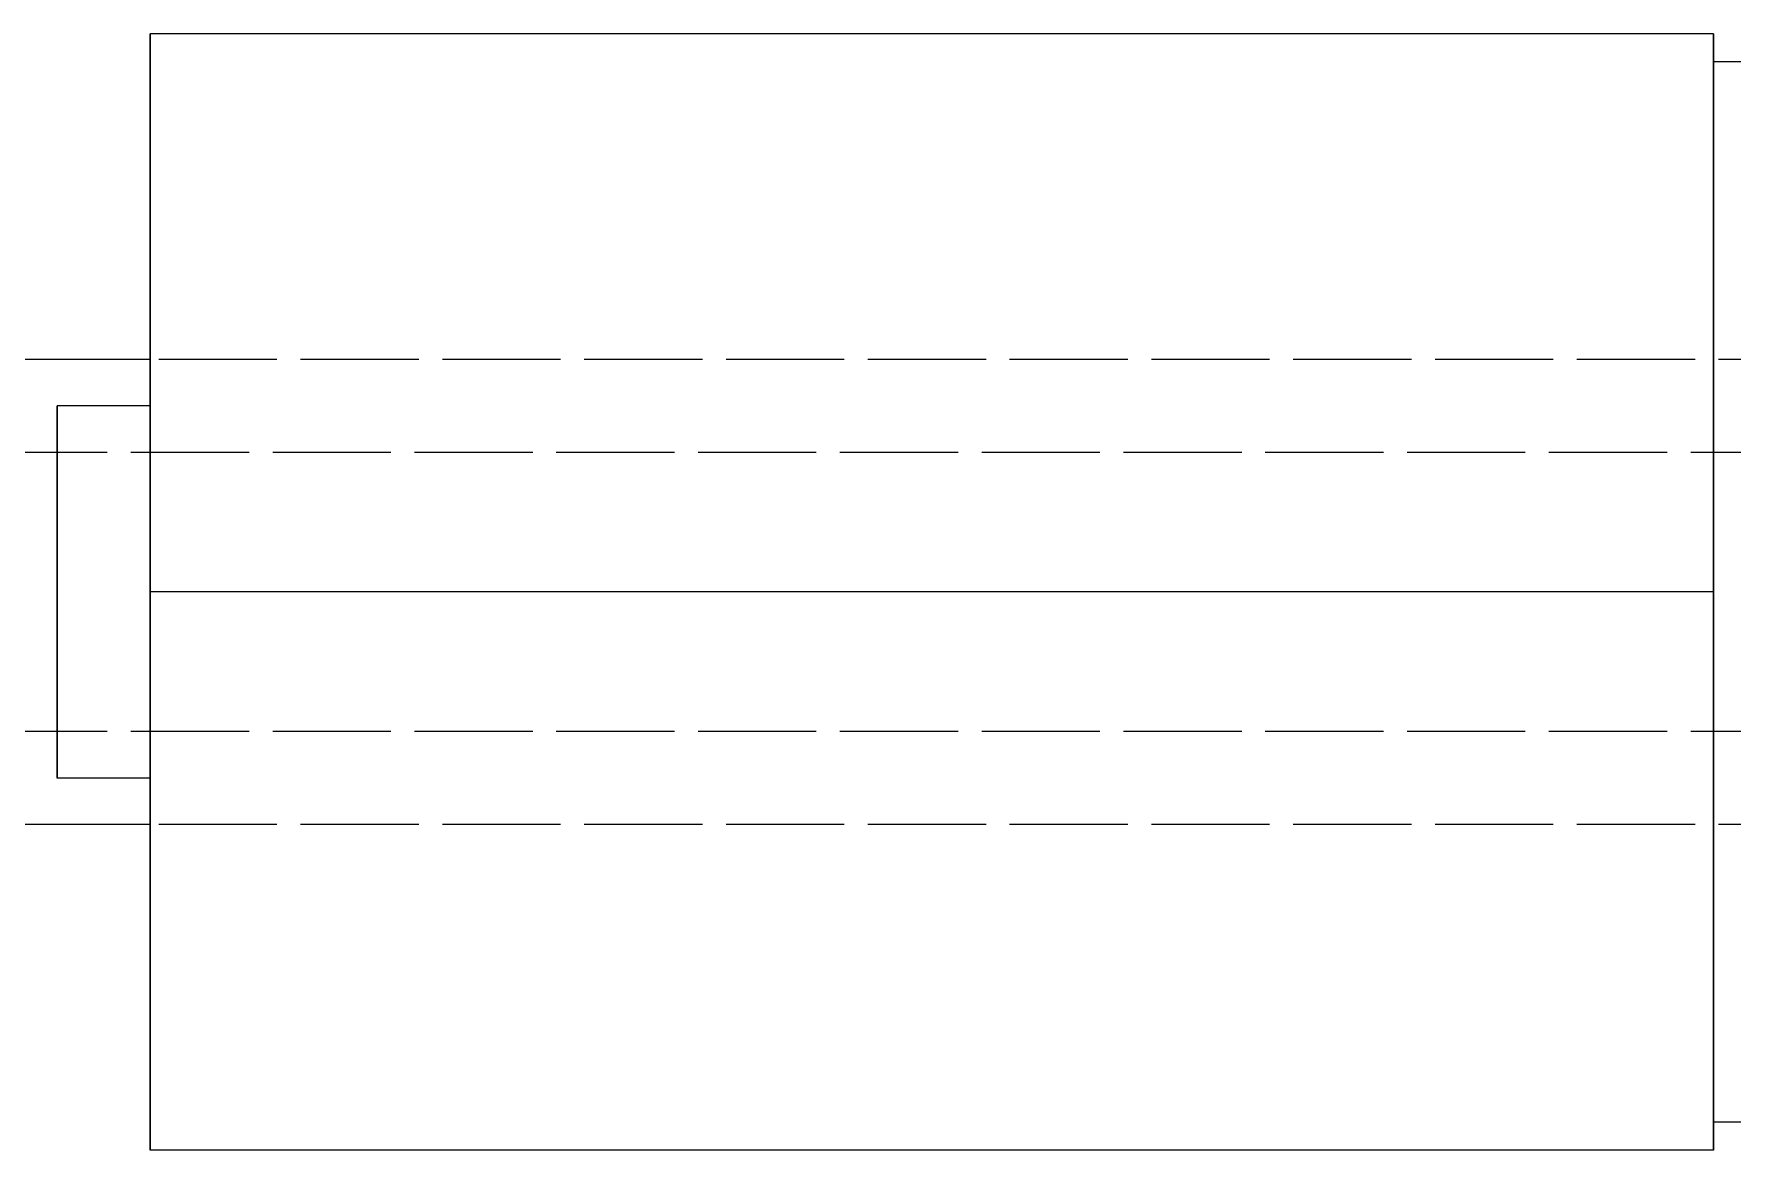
# Model space of a CAD drawing. Header units: millimetres. Extents: x -13 to 234, y -140 to 87.
# Drawn here: x 102.5 to 120.75, y -58.9 to -46.9 of the extents above; entities that cross this region are included whole.
import ezdxf

# ---------------------------------------------------------------- set-up
doc = ezdxf.new("R2010")
doc.units = ezdxf.units.MM
doc.linetypes.add('DASHED', pattern=[1.524, 1.27, -0.254])
doc.layers.add('HIDDEN', color=8, linetype='DASHED')
doc.layers.add('VISIBLE', color=7, linetype='CONTINUOUS')

msp = doc.modelspace()

# ---------------------------------------------------------------- linework, layer by layer
at = {"layer": 'HIDDEN'}
for points in [[(103.75, -46.9), (103.75, -47.09048), (103.75, -47.28095), (103.75, -47.47143), (103.75, -47.6619), (103.75, -47.85238), (103.75, -48.04286), (103.75, -48.23333), (103.75, -48.42381), (103.75, -48.61429), (103.75, -48.80476), (103.75, -48.99524), (103.75, -49.18571), (103.75, -49.37619), (103.75, -49.56667), (103.75, -49.75714), (103.75, -49.94762), (103.75, -50.1381), (103.75, -50.32857), (103.75, -50.51905), (103.75, -50.70952), (103.75, -50.9), (103.75, -51.09048), (103.75, -51.28095), (103.75, -51.47143), (103.75, -51.6619), (103.75, -51.85238), (103.75, -52.04286), (103.75, -52.23333), (103.75, -52.42381), (103.75, -52.61429), (103.75, -52.80476), (103.75, -52.99524), (103.75, -53.18571), (103.75, -53.37619), (103.75, -53.56667), (103.75, -53.75714), (103.75, -53.94762), (103.75, -54.1381), (103.75, -54.32857), (103.75, -54.51905), (103.75, -54.70952), (103.75, -54.9), (103.75, -55.09048), (103.75, -55.28095), (103.75, -55.47143), (103.75, -55.6619), (103.75, -55.85238), (103.75, -56.04286), (103.75, -56.23333), (103.75, -56.42381), (103.75, -56.61429), (103.75, -56.80476), (103.75, -56.99524), (103.75, -57.18571), (103.75, -57.37619), (103.75, -57.56667), (103.75, -57.75714), (103.75, -57.94762), (103.75, -58.1381), (103.75, -58.32857), (103.75, -58.51905), (103.75, -58.70952), (103.75, -58.9)], [(120.55, -46.9), (120.55, -47.09048), (120.55, -47.28095), (120.55, -47.47143), (120.55, -47.6619), (120.55, -47.85238), (120.55, -48.04286), (120.55, -48.23333), (120.55, -48.42381), (120.55, -48.61429), (120.55, -48.80476), (120.55, -48.99524), (120.55, -49.18571), (120.55, -49.37619), (120.55, -49.56667), (120.55, -49.75714), (120.55, -49.94762), (120.55, -50.1381), (120.55, -50.32857), (120.55, -50.51905), (120.55, -50.70952), (120.55, -50.9), (120.55, -51.09048), (120.55, -51.28095), (120.55, -51.47143), (120.55, -51.6619), (120.55, -51.85238), (120.55, -52.04286), (120.55, -52.23333), (120.55, -52.42381), (120.55, -52.61429), (120.55, -52.80476), (120.55, -52.99524), (120.55, -53.18571), (120.55, -53.37619), (120.55, -53.56667), (120.55, -53.75714), (120.55, -53.94762), (120.55, -54.1381), (120.55, -54.32857), (120.55, -54.51905), (120.55, -54.70952), (120.55, -54.9), (120.55, -55.09048), (120.55, -55.28095), (120.55, -55.47143), (120.55, -55.6619), (120.55, -55.85238), (120.55, -56.04286), (120.55, -56.23333), (120.55, -56.42381), (120.55, -56.61429), (120.55, -56.80476), (120.55, -56.99524), (120.55, -57.18571), (120.55, -57.37619), (120.55, -57.56667), (120.55, -57.75714), (120.55, -57.94762), (120.55, -58.1381), (120.55, -58.32857), (120.55, -58.51905), (120.55, -58.70952), (120.55, -58.9)], [(120.55, -52.9), (120.55, -52.80952), (120.55, -52.71905), (120.55, -52.62857), (120.55, -52.5381), (120.55, -52.44762), (120.55, -52.35714), (120.55, -52.26667), (120.55, -52.17619), (120.55, -52.08571), (120.55, -51.99524), (120.55, -51.90476), (120.55, -51.81429), (120.55, -51.72381), (120.55, -51.63333), (120.55, -51.54286), (120.55, -51.45238), (120.55, -51.3619), (120.55, -51.27143), (120.55, -51.18095), (120.55, -51.09048), (120.55, -51), (120.55, -50.90952), (120.55, -50.81905), (120.55, -50.72857), (120.55, -50.6381), (120.55, -50.54762), (120.55, -50.45714), (120.55, -50.36667), (120.55, -50.27619), (120.55, -50.18571), (120.55, -50.09524), (120.55, -50.00476), (120.55, -49.91429), (120.55, -49.82381), (120.55, -49.73333), (120.55, -49.64286), (120.55, -49.55238), (120.55, -49.4619), (120.55, -49.37143), (120.55, -49.28095), (120.55, -49.19048), (120.55, -49.1), (120.55, -49.00952), (120.55, -48.91905), (120.55, -48.82857), (120.55, -48.7381), (120.55, -48.64762), (120.55, -48.55714), (120.55, -48.46667), (120.55, -48.37619), (120.55, -48.28571), (120.55, -48.19524), (120.55, -48.10476), (120.55, -48.01429), (120.55, -47.92381), (120.55, -47.83333), (120.55, -47.74286), (120.55, -47.65238), (120.55, -47.5619), (120.55, -47.47143), (120.55, -47.38095), (120.55, -47.29048), (120.55, -47.2)], [(120.55, -47.2), (120.55, -47.38095), (120.55, -47.5619), (120.55, -47.74286), (120.55, -47.92381), (120.55, -48.10476), (120.55, -48.28571), (120.55, -48.46667), (120.55, -48.64762), (120.55, -48.82857), (120.55, -49.00952), (120.55, -49.19048), (120.55, -49.37143), (120.55, -49.55238), (120.55, -49.73333), (120.55, -49.91429), (120.55, -50.09524), (120.55, -50.27619), (120.55, -50.45714), (120.55, -50.6381), (120.55, -50.81905), (120.55, -51), (120.55, -51.18095), (120.55, -51.3619), (120.55, -51.54286), (120.55, -51.72381), (120.55, -51.90476), (120.55, -52.08571), (120.55, -52.26667), (120.55, -52.44762), (120.55, -52.62857), (120.55, -52.80952), (120.55, -52.99048), (120.55, -53.17143), (120.55, -53.35238), (120.55, -53.53333), (120.55, -53.71429), (120.55, -53.89524), (120.55, -54.07619), (120.55, -54.25714), (120.55, -54.4381), (120.55, -54.61905), (120.55, -54.8), (120.55, -54.98095), (120.55, -55.1619), (120.55, -55.34286), (120.55, -55.52381), (120.55, -55.70476), (120.55, -55.88571), (120.55, -56.06667), (120.55, -56.24762), (120.55, -56.42857), (120.55, -56.60952), (120.55, -56.79048), (120.55, -56.97143), (120.55, -57.15238), (120.55, -57.33333), (120.55, -57.51429), (120.55, -57.69524), (120.55, -57.87619), (120.55, -58.05714), (120.55, -58.2381), (120.55, -58.41905), (120.55, -58.6)], [(146.26, -50.4), (103.75, -50.4)], [(102.75, -50.9), (102.75, -50.96349), (102.75, -51.02698), (102.75, -51.09048), (102.75, -51.15397), (102.75, -51.21746), (102.75, -51.28095), (102.75, -51.34444), (102.75, -51.40794), (102.75, -51.47143), (102.75, -51.53492), (102.75, -51.59841), (102.75, -51.6619), (102.75, -51.7254), (102.75, -51.78889), (102.75, -51.85238), (102.75, -51.91587), (102.75, -51.97937), (102.75, -52.04286), (102.75, -52.10635), (102.75, -52.16984), (102.75, -52.23333), (102.75, -52.29683), (102.75, -52.36032), (102.75, -52.42381), (102.75, -52.4873), (102.75, -52.55079), (102.75, -52.61429), (102.75, -52.67778), (102.75, -52.74127), (102.75, -52.80476), (102.75, -52.86825), (102.75, -52.93175), (102.75, -52.99524), (102.75, -53.05873), (102.75, -53.12222), (102.75, -53.18571), (102.75, -53.24921), (102.75, -53.3127), (102.75, -53.37619), (102.75, -53.43968), (102.75, -53.50317), (102.75, -53.56667), (102.75, -53.63016), (102.75, -53.69365), (102.75, -53.75714), (102.75, -53.82063), (102.75, -53.88413), (102.75, -53.94762), (102.75, -54.01111), (102.75, -54.0746), (102.75, -54.1381), (102.75, -54.20159), (102.75, -54.26508), (102.75, -54.32857), (102.75, -54.39206), (102.75, -54.45556), (102.75, -54.51905), (102.75, -54.58254), (102.75, -54.64603), (102.75, -54.70952), (102.75, -54.77302), (102.75, -54.83651), (102.75, -54.9)], [(103.75, -52.9), (103.75, -52.86825), (103.75, -52.83651), (103.75, -52.80476), (103.75, -52.77302), (103.75, -52.74127), (103.75, -52.70952), (103.75, -52.67778), (103.75, -52.64603), (103.75, -52.61429), (103.75, -52.58254), (103.75, -52.55079), (103.75, -52.51905), (103.75, -52.4873), (103.75, -52.45556), (103.75, -52.42381), (103.75, -52.39206), (103.75, -52.36032), (103.75, -52.32857), (103.75, -52.29683), (103.75, -52.26508), (103.75, -52.23333), (103.75, -52.20159), (103.75, -52.16984), (103.75, -52.1381), (103.75, -52.10635), (103.75, -52.0746), (103.75, -52.04286), (103.75, -52.01111), (103.75, -51.97937), (103.75, -51.94762), (103.75, -51.91587), (103.75, -51.88413), (103.75, -51.85238), (103.75, -51.82063), (103.75, -51.78889), (103.75, -51.75714), (103.75, -51.7254), (103.75, -51.69365), (103.75, -51.6619), (103.75, -51.63016), (103.75, -51.59841), (103.75, -51.56667), (103.75, -51.53492), (103.75, -51.50317), (103.75, -51.47143), (103.75, -51.43968), (103.75, -51.40794), (103.75, -51.37619), (103.75, -51.34444), (103.75, -51.3127), (103.75, -51.28095), (103.75, -51.24921), (103.75, -51.21746), (103.75, -51.18571), (103.75, -51.15397), (103.75, -51.12222), (103.75, -51.09048), (103.75, -51.05873), (103.75, -51.02698), (103.75, -50.99524), (103.75, -50.96349), (103.75, -50.93175), (103.75, -50.9)], [(103.75, -50.9), (103.75, -50.96349), (103.75, -51.02698), (103.75, -51.09048), (103.75, -51.15397), (103.75, -51.21746), (103.75, -51.28095), (103.75, -51.34444), (103.75, -51.40794), (103.75, -51.47143), (103.75, -51.53492), (103.75, -51.59841), (103.75, -51.6619), (103.75, -51.7254), (103.75, -51.78889), (103.75, -51.85238), (103.75, -51.91587), (103.75, -51.97937), (103.75, -52.04286), (103.75, -52.10635), (103.75, -52.16984), (103.75, -52.23333), (103.75, -52.29683), (103.75, -52.36032), (103.75, -52.42381), (103.75, -52.4873), (103.75, -52.55079), (103.75, -52.61429), (103.75, -52.67778), (103.75, -52.74127), (103.75, -52.80476), (103.75, -52.86825), (103.75, -52.93175), (103.75, -52.99524), (103.75, -53.05873), (103.75, -53.12222), (103.75, -53.18571), (103.75, -53.24921), (103.75, -53.3127), (103.75, -53.37619), (103.75, -53.43968), (103.75, -53.50317), (103.75, -53.56667), (103.75, -53.63016), (103.75, -53.69365), (103.75, -53.75714), (103.75, -53.82063), (103.75, -53.88413), (103.75, -53.94762), (103.75, -54.01111), (103.75, -54.0746), (103.75, -54.1381), (103.75, -54.20159), (103.75, -54.26508), (103.75, -54.32857), (103.75, -54.39206), (103.75, -54.45556), (103.75, -54.51905), (103.75, -54.58254), (103.75, -54.64603), (103.75, -54.70952), (103.75, -54.77302), (103.75, -54.83651), (103.75, -54.9)], [(145.96, -51.4), (89.25, -51.4)], [(102.75, -52.9), (102.75, -52.87619), (102.75, -52.85238), (102.75, -52.82857), (102.75, -52.80476), (102.75, -52.78095), (102.75, -52.75714), (102.75, -52.73333), (102.75, -52.70952), (102.75, -52.68571), (102.75, -52.6619), (102.75, -52.6381), (102.75, -52.61429), (102.75, -52.59048), (102.75, -52.56667), (102.75, -52.54286), (102.75, -52.51905), (102.75, -52.49524), (102.75, -52.47143), (102.75, -52.44762), (102.75, -52.42381), (102.75, -52.4), (102.75, -52.37619), (102.75, -52.35238), (102.75, -52.32857), (102.75, -52.30476), (102.75, -52.28095), (102.75, -52.25714), (102.75, -52.23333), (102.75, -52.20952), (102.75, -52.18571), (102.75, -52.1619), (102.75, -52.1381), (102.75, -52.11429), (102.75, -52.09048), (102.75, -52.06667), (102.75, -52.04286), (102.75, -52.01905), (102.75, -51.99524), (102.75, -51.97143), (102.75, -51.94762), (102.75, -51.92381), (102.75, -51.9), (102.75, -51.87619), (102.75, -51.85238), (102.75, -51.82857), (102.75, -51.80476), (102.75, -51.78095), (102.75, -51.75714), (102.75, -51.73333), (102.75, -51.70952), (102.75, -51.68571), (102.75, -51.6619), (102.75, -51.6381), (102.75, -51.61429), (102.75, -51.59048), (102.75, -51.56667), (102.75, -51.54286), (102.75, -51.51905), (102.75, -51.49524), (102.75, -51.47143), (102.75, -51.44762), (102.75, -51.42381), (102.75, -51.4)], [(102.75, -51.4), (102.75, -51.44762), (102.75, -51.49524), (102.75, -51.54286), (102.75, -51.59048), (102.75, -51.6381), (102.75, -51.68571), (102.75, -51.73333), (102.75, -51.78095), (102.75, -51.82857), (102.75, -51.87619), (102.75, -51.92381), (102.75, -51.97143), (102.75, -52.01905), (102.75, -52.06667), (102.75, -52.11429), (102.75, -52.1619), (102.75, -52.20952), (102.75, -52.25714), (102.75, -52.30476), (102.75, -52.35238), (102.75, -52.4), (102.75, -52.44762), (102.75, -52.49524), (102.75, -52.54286), (102.75, -52.59048), (102.75, -52.6381), (102.75, -52.68571), (102.75, -52.73333), (102.75, -52.78095), (102.75, -52.82857), (102.75, -52.87619), (102.75, -52.92381), (102.75, -52.97143), (102.75, -53.01905), (102.75, -53.06667), (102.75, -53.11429), (102.75, -53.1619), (102.75, -53.20952), (102.75, -53.25714), (102.75, -53.30476), (102.75, -53.35238), (102.75, -53.4), (102.75, -53.44762), (102.75, -53.49524), (102.75, -53.54286), (102.75, -53.59048), (102.75, -53.6381), (102.75, -53.68571), (102.75, -53.73333), (102.75, -53.78095), (102.75, -53.82857), (102.75, -53.87619), (102.75, -53.92381), (102.75, -53.97143), (102.75, -54.01905), (102.75, -54.06667), (102.75, -54.11429), (102.75, -54.1619), (102.75, -54.20952), (102.75, -54.25714), (102.75, -54.30476), (102.75, -54.35238), (102.75, -54.4)], [(102.75, -54.4), (102.75, -54.37619), (102.75, -54.35238), (102.75, -54.32857), (102.75, -54.30476), (102.75, -54.28095), (102.75, -54.25714), (102.75, -54.23333), (102.75, -54.20952), (102.75, -54.18571), (102.75, -54.1619), (102.75, -54.1381), (102.75, -54.11429), (102.75, -54.09048), (102.75, -54.06667), (102.75, -54.04286), (102.75, -54.01905), (102.75, -53.99524), (102.75, -53.97143), (102.75, -53.94762), (102.75, -53.92381), (102.75, -53.9), (102.75, -53.87619), (102.75, -53.85238), (102.75, -53.82857), (102.75, -53.80476), (102.75, -53.78095), (102.75, -53.75714), (102.75, -53.73333), (102.75, -53.70952), (102.75, -53.68571), (102.75, -53.6619), (102.75, -53.6381), (102.75, -53.61429), (102.75, -53.59048), (102.75, -53.56667), (102.75, -53.54286), (102.75, -53.51905), (102.75, -53.49524), (102.75, -53.47143), (102.75, -53.44762), (102.75, -53.42381), (102.75, -53.4), (102.75, -53.37619), (102.75, -53.35238), (102.75, -53.32857), (102.75, -53.30476), (102.75, -53.28095), (102.75, -53.25714), (102.75, -53.23333), (102.75, -53.20952), (102.75, -53.18571), (102.75, -53.1619), (102.75, -53.1381), (102.75, -53.11429), (102.75, -53.09048), (102.75, -53.06667), (102.75, -53.04286), (102.75, -53.01905), (102.75, -52.99524), (102.75, -52.97143), (102.75, -52.94762), (102.75, -52.92381), (102.75, -52.9)], [(103.75, -54.9), (103.75, -54.86825), (103.75, -54.83651), (103.75, -54.80476), (103.75, -54.77302), (103.75, -54.74127), (103.75, -54.70952), (103.75, -54.67778), (103.75, -54.64603), (103.75, -54.61429), (103.75, -54.58254), (103.75, -54.55079), (103.75, -54.51905), (103.75, -54.4873), (103.75, -54.45556), (103.75, -54.42381), (103.75, -54.39206), (103.75, -54.36032), (103.75, -54.32857), (103.75, -54.29683), (103.75, -54.26508), (103.75, -54.23333), (103.75, -54.20159), (103.75, -54.16984), (103.75, -54.1381), (103.75, -54.10635), (103.75, -54.0746), (103.75, -54.04286), (103.75, -54.01111), (103.75, -53.97937), (103.75, -53.94762), (103.75, -53.91587), (103.75, -53.88413), (103.75, -53.85238), (103.75, -53.82063), (103.75, -53.78889), (103.75, -53.75714), (103.75, -53.7254), (103.75, -53.69365), (103.75, -53.6619), (103.75, -53.63016), (103.75, -53.59841), (103.75, -53.56667), (103.75, -53.53492), (103.75, -53.50317), (103.75, -53.47143), (103.75, -53.43968), (103.75, -53.40794), (103.75, -53.37619), (103.75, -53.34444), (103.75, -53.3127), (103.75, -53.28095), (103.75, -53.24921), (103.75, -53.21746), (103.75, -53.18571), (103.75, -53.15397), (103.75, -53.12222), (103.75, -53.09048), (103.75, -53.05873), (103.75, -53.02698), (103.75, -52.99524), (103.75, -52.96349), (103.75, -52.93175), (103.75, -52.9)], [(120.55, -58.6), (120.55, -58.50952), (120.55, -58.41905), (120.55, -58.32857), (120.55, -58.2381), (120.55, -58.14762), (120.55, -58.05714), (120.55, -57.96667), (120.55, -57.87619), (120.55, -57.78571), (120.55, -57.69524), (120.55, -57.60476), (120.55, -57.51429), (120.55, -57.42381), (120.55, -57.33333), (120.55, -57.24286), (120.55, -57.15238), (120.55, -57.0619), (120.55, -56.97143), (120.55, -56.88095), (120.55, -56.79048), (120.55, -56.7), (120.55, -56.60952), (120.55, -56.51905), (120.55, -56.42857), (120.55, -56.3381), (120.55, -56.24762), (120.55, -56.15714), (120.55, -56.06667), (120.55, -55.97619), (120.55, -55.88571), (120.55, -55.79524), (120.55, -55.70476), (120.55, -55.61429), (120.55, -55.52381), (120.55, -55.43333), (120.55, -55.34286), (120.55, -55.25238), (120.55, -55.1619), (120.55, -55.07143), (120.55, -54.98095), (120.55, -54.89048), (120.55, -54.8), (120.55, -54.70952), (120.55, -54.61905), (120.55, -54.52857), (120.55, -54.4381), (120.55, -54.34762), (120.55, -54.25714), (120.55, -54.16667), (120.55, -54.07619), (120.55, -53.98571), (120.55, -53.89524), (120.55, -53.80476), (120.55, -53.71429), (120.55, -53.62381), (120.55, -53.53333), (120.55, -53.44286), (120.55, -53.35238), (120.55, -53.2619), (120.55, -53.17143), (120.55, -53.08095), (120.55, -52.99048), (120.55, -52.9)], [(145.96, -54.4), (89.25, -54.4)], [(146.26, -55.4), (103.75, -55.4)]]:
    msp.add_lwpolyline(points, dxfattribs=at)
at = {"layer": 'VISIBLE'}
for points in [[(103.75, -52.9), (103.75, -52.80476), (103.75, -52.70952), (103.75, -52.61429), (103.75, -52.51905), (103.75, -52.42381), (103.75, -52.32857), (103.75, -52.23333), (103.75, -52.1381), (103.75, -52.04286), (103.75, -51.94762), (103.75, -51.85238), (103.75, -51.75714), (103.75, -51.6619), (103.75, -51.56667), (103.75, -51.47143), (103.75, -51.37619), (103.75, -51.28095), (103.75, -51.18571), (103.75, -51.09048), (103.75, -50.99524), (103.75, -50.9), (103.75, -50.80476), (103.75, -50.70952), (103.75, -50.61429), (103.75, -50.51905), (103.75, -50.42381), (103.75, -50.32857), (103.75, -50.23333), (103.75, -50.1381), (103.75, -50.04286), (103.75, -49.94762), (103.75, -49.85238), (103.75, -49.75714), (103.75, -49.6619), (103.75, -49.56667), (103.75, -49.47143), (103.75, -49.37619), (103.75, -49.28095), (103.75, -49.18571), (103.75, -49.09048), (103.75, -48.99524), (103.75, -48.9), (103.75, -48.80476), (103.75, -48.70952), (103.75, -48.61429), (103.75, -48.51905), (103.75, -48.42381), (103.75, -48.32857), (103.75, -48.23333), (103.75, -48.1381), (103.75, -48.04286), (103.75, -47.94762), (103.75, -47.85238), (103.75, -47.75714), (103.75, -47.6619), (103.75, -47.56667), (103.75, -47.47143), (103.75, -47.37619), (103.75, -47.28095), (103.75, -47.18571), (103.75, -47.09048), (103.75, -46.99524), (103.75, -46.9)], [(120.55, -46.9), (103.75, -46.9)], [(120.55, -52.9), (120.55, -52.80476), (120.55, -52.70952), (120.55, -52.61429), (120.55, -52.51905), (120.55, -52.42381), (120.55, -52.32857), (120.55, -52.23333), (120.55, -52.1381), (120.55, -52.04286), (120.55, -51.94762), (120.55, -51.85238), (120.55, -51.75714), (120.55, -51.6619), (120.55, -51.56667), (120.55, -51.47143), (120.55, -51.37619), (120.55, -51.28095), (120.55, -51.18571), (120.55, -51.09048), (120.55, -50.99524), (120.55, -50.9), (120.55, -50.80476), (120.55, -50.70952), (120.55, -50.61429), (120.55, -50.51905), (120.55, -50.42381), (120.55, -50.32857), (120.55, -50.23333), (120.55, -50.1381), (120.55, -50.04286), (120.55, -49.94762), (120.55, -49.85238), (120.55, -49.75714), (120.55, -49.6619), (120.55, -49.56667), (120.55, -49.47143), (120.55, -49.37619), (120.55, -49.28095), (120.55, -49.18571), (120.55, -49.09048), (120.55, -48.99524), (120.55, -48.9), (120.55, -48.80476), (120.55, -48.70952), (120.55, -48.61429), (120.55, -48.51905), (120.55, -48.42381), (120.55, -48.32857), (120.55, -48.23333), (120.55, -48.1381), (120.55, -48.04286), (120.55, -47.94762), (120.55, -47.85238), (120.55, -47.75714), (120.55, -47.6619), (120.55, -47.56667), (120.55, -47.47143), (120.55, -47.37619), (120.55, -47.28095), (120.55, -47.18571), (120.55, -47.09048), (120.55, -46.99524), (120.55, -46.9)], [(120.95, -47.2), (120.55, -47.2)], [(103.75, -50.4), (102.25, -50.4)], [(102.75, -52.9), (102.75, -52.86825), (102.75, -52.83651), (102.75, -52.80476), (102.75, -52.77302), (102.75, -52.74127), (102.75, -52.70952), (102.75, -52.67778), (102.75, -52.64603), (102.75, -52.61429), (102.75, -52.58254), (102.75, -52.55079), (102.75, -52.51905), (102.75, -52.4873), (102.75, -52.45556), (102.75, -52.42381), (102.75, -52.39206), (102.75, -52.36032), (102.75, -52.32857), (102.75, -52.29683), (102.75, -52.26508), (102.75, -52.23333), (102.75, -52.20159), (102.75, -52.16984), (102.75, -52.1381), (102.75, -52.10635), (102.75, -52.0746), (102.75, -52.04286), (102.75, -52.01111), (102.75, -51.97937), (102.75, -51.94762), (102.75, -51.91587), (102.75, -51.88413), (102.75, -51.85238), (102.75, -51.82063), (102.75, -51.78889), (102.75, -51.75714), (102.75, -51.7254), (102.75, -51.69365), (102.75, -51.6619), (102.75, -51.63016), (102.75, -51.59841), (102.75, -51.56667), (102.75, -51.53492), (102.75, -51.50317), (102.75, -51.47143), (102.75, -51.43968), (102.75, -51.40794), (102.75, -51.37619), (102.75, -51.34444), (102.75, -51.3127), (102.75, -51.28095), (102.75, -51.24921), (102.75, -51.21746), (102.75, -51.18571), (102.75, -51.15397), (102.75, -51.12222), (102.75, -51.09048), (102.75, -51.05873), (102.75, -51.02698), (102.75, -50.99524), (102.75, -50.96349), (102.75, -50.93175), (102.75, -50.9)], [(103.75, -50.9), (102.75, -50.9)], [(102.75, -51.4), (102.25, -51.4)], [(102.75, -54.9), (102.75, -54.86825), (102.75, -54.83651), (102.75, -54.80476), (102.75, -54.77302), (102.75, -54.74127), (102.75, -54.70952), (102.75, -54.67778), (102.75, -54.64603), (102.75, -54.61429), (102.75, -54.58254), (102.75, -54.55079), (102.75, -54.51905), (102.75, -54.4873), (102.75, -54.45556), (102.75, -54.42381), (102.75, -54.39206), (102.75, -54.36032), (102.75, -54.32857), (102.75, -54.29683), (102.75, -54.26508), (102.75, -54.23333), (102.75, -54.20159), (102.75, -54.16984), (102.75, -54.1381), (102.75, -54.10635), (102.75, -54.0746), (102.75, -54.04286), (102.75, -54.01111), (102.75, -53.97937), (102.75, -53.94762), (102.75, -53.91587), (102.75, -53.88413), (102.75, -53.85238), (102.75, -53.82063), (102.75, -53.78889), (102.75, -53.75714), (102.75, -53.7254), (102.75, -53.69365), (102.75, -53.6619), (102.75, -53.63016), (102.75, -53.59841), (102.75, -53.56667), (102.75, -53.53492), (102.75, -53.50317), (102.75, -53.47143), (102.75, -53.43968), (102.75, -53.40794), (102.75, -53.37619), (102.75, -53.34444), (102.75, -53.3127), (102.75, -53.28095), (102.75, -53.24921), (102.75, -53.21746), (102.75, -53.18571), (102.75, -53.15397), (102.75, -53.12222), (102.75, -53.09048), (102.75, -53.05873), (102.75, -53.02698), (102.75, -52.99524), (102.75, -52.96349), (102.75, -52.93175), (102.75, -52.9)], [(120.55, -52.9), (103.75, -52.9)], [(103.75, -58.9), (103.75, -58.80476), (103.75, -58.70952), (103.75, -58.61429), (103.75, -58.51905), (103.75, -58.42381), (103.75, -58.32857), (103.75, -58.23333), (103.75, -58.1381), (103.75, -58.04286), (103.75, -57.94762), (103.75, -57.85238), (103.75, -57.75714), (103.75, -57.6619), (103.75, -57.56667), (103.75, -57.47143), (103.75, -57.37619), (103.75, -57.28095), (103.75, -57.18571), (103.75, -57.09048), (103.75, -56.99524), (103.75, -56.9), (103.75, -56.80476), (103.75, -56.70952), (103.75, -56.61429), (103.75, -56.51905), (103.75, -56.42381), (103.75, -56.32857), (103.75, -56.23333), (103.75, -56.1381), (103.75, -56.04286), (103.75, -55.94762), (103.75, -55.85238), (103.75, -55.75714), (103.75, -55.6619), (103.75, -55.56667), (103.75, -55.47143), (103.75, -55.37619), (103.75, -55.28095), (103.75, -55.18571), (103.75, -55.09048), (103.75, -54.99524), (103.75, -54.9), (103.75, -54.80476), (103.75, -54.70952), (103.75, -54.61429), (103.75, -54.51905), (103.75, -54.42381), (103.75, -54.32857), (103.75, -54.23333), (103.75, -54.1381), (103.75, -54.04286), (103.75, -53.94762), (103.75, -53.85238), (103.75, -53.75714), (103.75, -53.6619), (103.75, -53.56667), (103.75, -53.47143), (103.75, -53.37619), (103.75, -53.28095), (103.75, -53.18571), (103.75, -53.09048), (103.75, -52.99524), (103.75, -52.9)], [(120.55, -58.9), (120.55, -58.80476), (120.55, -58.70952), (120.55, -58.61429), (120.55, -58.51905), (120.55, -58.42381), (120.55, -58.32857), (120.55, -58.23333), (120.55, -58.1381), (120.55, -58.04286), (120.55, -57.94762), (120.55, -57.85238), (120.55, -57.75714), (120.55, -57.6619), (120.55, -57.56667), (120.55, -57.47143), (120.55, -57.37619), (120.55, -57.28095), (120.55, -57.18571), (120.55, -57.09048), (120.55, -56.99524), (120.55, -56.9), (120.55, -56.80476), (120.55, -56.70952), (120.55, -56.61429), (120.55, -56.51905), (120.55, -56.42381), (120.55, -56.32857), (120.55, -56.23333), (120.55, -56.1381), (120.55, -56.04286), (120.55, -55.94762), (120.55, -55.85238), (120.55, -55.75714), (120.55, -55.6619), (120.55, -55.56667), (120.55, -55.47143), (120.55, -55.37619), (120.55, -55.28095), (120.55, -55.18571), (120.55, -55.09048), (120.55, -54.99524), (120.55, -54.9), (120.55, -54.80476), (120.55, -54.70952), (120.55, -54.61429), (120.55, -54.51905), (120.55, -54.42381), (120.55, -54.32857), (120.55, -54.23333), (120.55, -54.1381), (120.55, -54.04286), (120.55, -53.94762), (120.55, -53.85238), (120.55, -53.75714), (120.55, -53.6619), (120.55, -53.56667), (120.55, -53.47143), (120.55, -53.37619), (120.55, -53.28095), (120.55, -53.18571), (120.55, -53.09048), (120.55, -52.99524), (120.55, -52.9)], [(102.75, -54.4), (102.25, -54.4)], [(103.75, -54.9), (102.75, -54.9)], [(103.75, -55.4), (102.25, -55.4)], [(120.95, -58.6), (120.55, -58.6)], [(120.55, -58.9), (103.75, -58.9)]]:
    msp.add_lwpolyline(points, dxfattribs=at)

doc.saveas('drawing.dxf')
